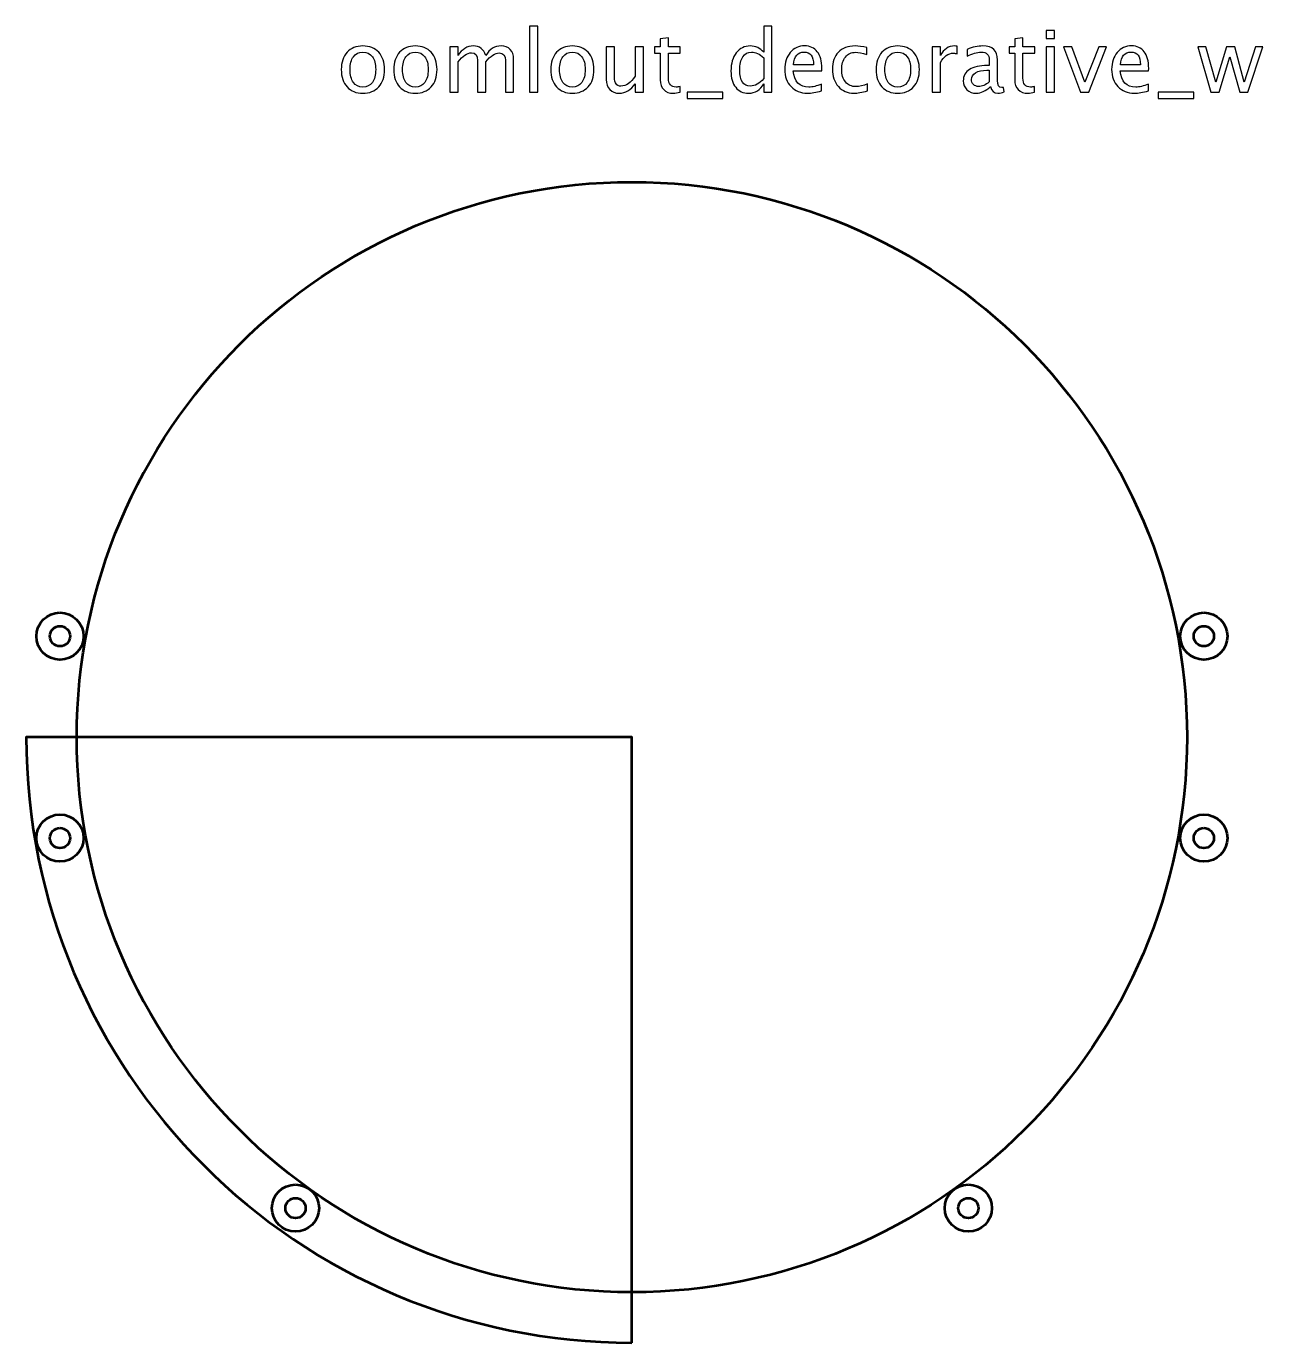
# Model space of a CAD drawing. Header units: centimetres. Extents: x -40.5 to 39, y -42 to 42.1.
# Drawn here: x -34.5 to 2.25, y 3 to 42.13 of the extents above; entities that cross this region are included whole.
import ezdxf

# ---------------------------------------------------------------- set-up
doc = ezdxf.new("R2010")
doc.units = ezdxf.units.CM
doc.header["$MEASUREMENT"] = 0
doc.layers.add('Layer 1', color=7, linetype='Continuous')

msp = doc.modelspace()

# ---------------------------------------------------------------- linework, layer by layer
at = {"layer": 'Layer 1', "color": 30, "lineweight": 53}
msp.add_ellipse((-16.5, 21), major_axis=(0, 16.5), ratio=1, dxfattribs=at)
at = {"layer": 'Layer 1', "lineweight": 53}
for centre, major_axis in [((-33.5, 24), (0, 0.7)), ((0.5, 24), (0, 0.7)), ((-33.5, 24), (0, 0.3)), ((0.5, 24), (0, 0.3)), ((-33.5, 18), (0, 0.7)), ((0.5, 18), (0, 0.7)), ((-33.5, 18), (0, 0.3)), ((0.5, 18), (0, 0.3)), ((-26.5, 7), (0, 0.7)), ((-6.5, 7), (0, 0.7)), ((-26.5, 7), (0, 0.3)), ((-6.5, 7), (0, 0.3))]:
    msp.add_ellipse(centre, major_axis=major_axis, ratio=1, dxfattribs=at)
at = {"layer": 'Layer 1'}
for points, knots in [([(-19.54, 40.17044), (-19.54, 40.17044), (-19.54, 42.12878), (-19.54, 42.12878), (-19.54, 42.12878), (-19.54, 42.12878), (-19.29616, 42.12878), (-19.29616, 42.12878), (-19.29616, 42.12878), (-19.29616, 42.12878), (-19.29616, 40.17044), (-19.29616, 40.17044), (-19.29616, 40.17044), (-19.29616, 40.17044), (-19.54, 40.17044), (-19.54, 40.17044)], [0, 0, 0, 0, 0.2, 0.2, 0.2, 0.2, 0.4, 0.4, 0.4, 0.4, 0.6, 0.6, 0.6, 0.6, 1, 1, 1, 1]), ([(-12.58294, 40.17044), (-12.58294, 40.17044), (-12.58294, 40.42317), (-12.58294, 40.42317), (-12.58294, 40.42317), (-12.68242, 40.23436), (-12.83228, 40.13996), (-13.03252, 40.13996), (-13.03252, 40.13996), (-13.19508, 40.13996), (-13.32293, 40.1988), (-13.41606, 40.31691), (-13.41606, 40.31691), (-13.50919, 40.43502), (-13.55576, 40.59631), (-13.55576, 40.80078), (-13.55576, 40.80078), (-13.55576, 41.0243), (-13.50284, 41.20422), (-13.39743, 41.34053), (-13.39743, 41.34053), (-13.2916, 41.47642), (-13.15275, 41.54458), (-12.98045, 41.54458), (-12.98045, 41.54458), (-12.82085, 41.54458), (-12.68793, 41.48362), (-12.58294, 41.36128), (-12.58294, 41.36128), (-12.58294, 41.36128), (-12.58294, 42.12878), (-12.58294, 42.12878), (-12.58294, 42.12878), (-12.58294, 42.12878), (-12.3391, 42.12878), (-12.3391, 42.12878), (-12.3391, 42.12878), (-12.3391, 42.12878), (-12.3391, 40.17044), (-12.3391, 40.17044), (-12.3391, 40.17044), (-12.3391, 40.17044), (-12.58294, 40.17044), (-12.58294, 40.17044)], [0, 0, 0, 0, 0.08333333, 0.08333333, 0.08333333, 0.08333333, 0.16666667, 0.16666667, 0.16666667, 0.16666667, 0.25, 0.25, 0.25, 0.25, 0.33333333, 0.33333333, 0.33333333, 0.33333333, 0.41666667, 0.41666667, 0.41666667, 0.41666667, 0.5, 0.5, 0.5, 0.5, 0.58333333, 0.58333333, 0.58333333, 0.58333333, 0.66666667, 0.66666667, 0.66666667, 0.66666667, 0.75, 0.75, 0.75, 0.75, 0.83333333, 0.83333333, 0.83333333, 0.83333333, 1, 1, 1, 1]), ([(-4.18232, 41.76302), (-4.18232, 41.76302), (-4.18232, 42.00686), (-4.18232, 42.00686), (-4.18232, 42.00686), (-4.18232, 42.00686), (-3.93848, 42.00686), (-3.93848, 42.00686), (-3.93848, 42.00686), (-3.93848, 42.00686), (-3.93848, 41.76302), (-3.93848, 41.76302), (-3.93848, 41.76302), (-3.93848, 41.76302), (-4.18232, 41.76302), (-4.18232, 41.76302)], [0, 0, 0, 0, 0.2, 0.2, 0.2, 0.2, 0.4, 0.4, 0.4, 0.4, 0.6, 0.6, 0.6, 0.6, 1, 1, 1, 1]), ([(-24.49639, 40.13996), (-24.69409, 40.13996), (-24.85072, 40.20304), (-24.96587, 40.32919), (-24.96587, 40.32919), (-25.08144, 40.45534), (-25.13901, 40.62679), (-25.13901, 40.84312), (-25.13901, 40.84312), (-25.13901, 41.05902), (-25.08144, 41.23004), (-24.96587, 41.35577), (-24.96587, 41.35577), (-24.85072, 41.4815), (-24.69409, 41.54458), (-24.49639, 41.54458), (-24.49639, 41.54458), (-24.29869, 41.54458), (-24.14206, 41.4815), (-24.02691, 41.35577), (-24.02691, 41.35577), (-23.91134, 41.23004), (-23.85377, 41.05902), (-23.85377, 40.84312), (-23.85377, 40.84312), (-23.85377, 40.62679), (-23.91134, 40.45534), (-24.02691, 40.32919), (-24.02691, 40.32919), (-24.14206, 40.20304), (-24.29869, 40.13996), (-24.49639, 40.13996)], [0, 0, 0, 0, 0.11111111, 0.11111111, 0.11111111, 0.11111111, 0.22222222, 0.22222222, 0.22222222, 0.22222222, 0.33333333, 0.33333333, 0.33333333, 0.33333333, 0.44444444, 0.44444444, 0.44444444, 0.44444444, 0.55555556, 0.55555556, 0.55555556, 0.55555556, 0.66666667, 0.66666667, 0.66666667, 0.66666667, 0.77777778, 0.77777778, 0.77777778, 0.77777778, 1, 1, 1, 1]), ([(-22.93598, 40.13996), (-23.13368, 40.13996), (-23.29031, 40.20304), (-23.40546, 40.32919), (-23.40546, 40.32919), (-23.52103, 40.45534), (-23.5786, 40.62679), (-23.5786, 40.84312), (-23.5786, 40.84312), (-23.5786, 41.05902), (-23.52103, 41.23004), (-23.40546, 41.35577), (-23.40546, 41.35577), (-23.29031, 41.4815), (-23.13368, 41.54458), (-22.93598, 41.54458), (-22.93598, 41.54458), (-22.73828, 41.54458), (-22.58165, 41.4815), (-22.4665, 41.35577), (-22.4665, 41.35577), (-22.35093, 41.23004), (-22.29336, 41.05902), (-22.29336, 40.84312), (-22.29336, 40.84312), (-22.29336, 40.62679), (-22.35093, 40.45534), (-22.4665, 40.32919), (-22.4665, 40.32919), (-22.58165, 40.20304), (-22.73828, 40.13996), (-22.93598, 40.13996)], [0, 0, 0, 0, 0.11111111, 0.11111111, 0.11111111, 0.11111111, 0.22222222, 0.22222222, 0.22222222, 0.22222222, 0.33333333, 0.33333333, 0.33333333, 0.33333333, 0.44444444, 0.44444444, 0.44444444, 0.44444444, 0.55555556, 0.55555556, 0.55555556, 0.55555556, 0.66666667, 0.66666667, 0.66666667, 0.66666667, 0.77777778, 0.77777778, 0.77777778, 0.77777778, 1, 1, 1, 1]), ([(-21.91151, 40.17044), (-21.91151, 40.17044), (-21.91151, 41.51664), (-21.91151, 41.51664), (-21.91151, 41.51664), (-21.91151, 41.51664), (-21.66767, 41.51664), (-21.66767, 41.51664), (-21.66767, 41.51664), (-21.66767, 41.51664), (-21.66767, 41.26222), (-21.66767, 41.26222), (-21.66767, 41.26222), (-21.54871, 41.4506), (-21.39631, 41.54458), (-21.20962, 41.54458), (-21.20962, 41.54458), (-21.02971, 41.54458), (-20.90736, 41.4506), (-20.84217, 41.26222), (-20.84217, 41.26222), (-20.7266, 41.45229), (-20.57589, 41.54712), (-20.3909, 41.54712), (-20.3909, 41.54712), (-20.27279, 41.54712), (-20.18092, 41.51241), (-20.11531, 41.44256), (-20.11531, 41.44256), (-20.04969, 41.37271), (-20.01667, 41.27492), (-20.01667, 41.14919), (-20.01667, 41.14919), (-20.01667, 41.14919), (-20.01667, 40.17044), (-20.01667, 40.17044), (-20.01667, 40.17044), (-20.01667, 40.17044), (-20.26051, 40.17044), (-20.26051, 40.17044), (-20.26051, 40.17044), (-20.26051, 40.17044), (-20.26051, 41.10897), (-20.26051, 41.10897), (-20.26051, 41.10897), (-20.26051, 41.26222), (-20.32147, 41.33884), (-20.44339, 41.33884), (-20.44339, 41.33884), (-20.56997, 41.33884), (-20.70289, 41.24952), (-20.84217, 41.07045), (-20.84217, 41.07045), (-20.84217, 41.07045), (-20.84217, 40.17044), (-20.84217, 40.17044), (-20.84217, 40.17044), (-20.84217, 40.17044), (-21.08601, 40.17044), (-21.08601, 40.17044), (-21.08601, 40.17044), (-21.08601, 40.17044), (-21.08601, 41.10982), (-21.08601, 41.10982), (-21.08601, 41.10982), (-21.08601, 41.26433), (-21.14782, 41.34138), (-21.27185, 41.34138), (-21.27185, 41.34138), (-21.39504, 41.34138), (-21.52712, 41.25163), (-21.66767, 41.07172), (-21.66767, 41.07172), (-21.66767, 41.07172), (-21.66767, 40.17044), (-21.66767, 40.17044), (-21.66767, 40.17044), (-21.66767, 40.17044), (-21.91151, 40.17044), (-21.91151, 40.17044)], [0, 0, 0, 0, 0.04761905, 0.04761905, 0.04761905, 0.04761905, 0.0952381, 0.0952381, 0.0952381, 0.0952381, 0.14285714, 0.14285714, 0.14285714, 0.14285714, 0.19047619, 0.19047619, 0.19047619, 0.19047619, 0.23809524, 0.23809524, 0.23809524, 0.23809524, 0.28571429, 0.28571429, 0.28571429, 0.28571429, 0.33333333, 0.33333333, 0.33333333, 0.33333333, 0.38095238, 0.38095238, 0.38095238, 0.38095238, 0.42857143, 0.42857143, 0.42857143, 0.42857143, 0.47619048, 0.47619048, 0.47619048, 0.47619048, 0.52380952, 0.52380952, 0.52380952, 0.52380952, 0.57142857, 0.57142857, 0.57142857, 0.57142857, 0.61904762, 0.61904762, 0.61904762, 0.61904762, 0.66666667, 0.66666667, 0.66666667, 0.66666667, 0.71428571, 0.71428571, 0.71428571, 0.71428571, 0.76190476, 0.76190476, 0.76190476, 0.76190476, 0.80952381, 0.80952381, 0.80952381, 0.80952381, 0.85714286, 0.85714286, 0.85714286, 0.85714286, 0.9047619, 0.9047619, 0.9047619, 0.9047619, 1, 1, 1, 1]), ([(-18.27, 40.13996), (-18.4677, 40.13996), (-18.62433, 40.20304), (-18.73948, 40.32919), (-18.73948, 40.32919), (-18.85505, 40.45534), (-18.91262, 40.62679), (-18.91262, 40.84312), (-18.91262, 40.84312), (-18.91262, 41.05902), (-18.85505, 41.23004), (-18.73948, 41.35577), (-18.73948, 41.35577), (-18.62433, 41.4815), (-18.4677, 41.54458), (-18.27, 41.54458), (-18.27, 41.54458), (-18.0723, 41.54458), (-17.91567, 41.4815), (-17.80052, 41.35577), (-17.80052, 41.35577), (-17.68495, 41.23004), (-17.62738, 41.05902), (-17.62738, 40.84312), (-17.62738, 40.84312), (-17.62738, 40.62679), (-17.68495, 40.45534), (-17.80052, 40.32919), (-17.80052, 40.32919), (-17.91567, 40.20304), (-18.0723, 40.13996), (-18.27, 40.13996)], [0, 0, 0, 0, 0.11111111, 0.11111111, 0.11111111, 0.11111111, 0.22222222, 0.22222222, 0.22222222, 0.22222222, 0.33333333, 0.33333333, 0.33333333, 0.33333333, 0.44444444, 0.44444444, 0.44444444, 0.44444444, 0.55555556, 0.55555556, 0.55555556, 0.55555556, 0.66666667, 0.66666667, 0.66666667, 0.66666667, 0.77777778, 0.77777778, 0.77777778, 0.77777778, 1, 1, 1, 1]), ([(-16.40225, 40.17044), (-16.40225, 40.17044), (-16.40225, 40.42359), (-16.40225, 40.42359), (-16.40225, 40.42359), (-16.53221, 40.23436), (-16.69012, 40.13996), (-16.87554, 40.13996), (-16.87554, 40.13996), (-16.99322, 40.13996), (-17.08678, 40.17679), (-17.15621, 40.25087), (-17.15621, 40.25087), (-17.22606, 40.32496), (-17.26077, 40.42444), (-17.26077, 40.55017), (-17.26077, 40.55017), (-17.26077, 40.55017), (-17.26077, 41.51664), (-17.26077, 41.51664), (-17.26077, 41.51664), (-17.26077, 41.51664), (-17.01693, 41.51664), (-17.01693, 41.51664), (-17.01693, 41.51664), (-17.01693, 41.51664), (-17.01693, 40.62976), (-17.01693, 40.62976), (-17.01693, 40.62976), (-17.01693, 40.52858), (-17.00211, 40.45704), (-16.9729, 40.4147), (-16.9729, 40.4147), (-16.94327, 40.37195), (-16.89416, 40.35078), (-16.82516, 40.35078), (-16.82516, 40.35078), (-16.67615, 40.35078), (-16.53475, 40.44857), (-16.40225, 40.64457), (-16.40225, 40.64457), (-16.40225, 40.64457), (-16.40225, 41.51664), (-16.40225, 41.51664), (-16.40225, 41.51664), (-16.40225, 41.51664), (-16.15841, 41.51664), (-16.15841, 41.51664), (-16.15841, 41.51664), (-16.15841, 41.51664), (-16.15841, 40.17044), (-16.15841, 40.17044), (-16.15841, 40.17044), (-16.15841, 40.17044), (-16.40225, 40.17044), (-16.40225, 40.17044)], [0, 0, 0, 0, 0.06666667, 0.06666667, 0.06666667, 0.06666667, 0.13333333, 0.13333333, 0.13333333, 0.13333333, 0.2, 0.2, 0.2, 0.2, 0.26666667, 0.26666667, 0.26666667, 0.26666667, 0.33333333, 0.33333333, 0.33333333, 0.33333333, 0.4, 0.4, 0.4, 0.4, 0.46666667, 0.46666667, 0.46666667, 0.46666667, 0.53333333, 0.53333333, 0.53333333, 0.53333333, 0.6, 0.6, 0.6, 0.6, 0.66666667, 0.66666667, 0.66666667, 0.66666667, 0.73333333, 0.73333333, 0.73333333, 0.73333333, 0.8, 0.8, 0.8, 0.8, 0.86666667, 0.86666667, 0.86666667, 0.86666667, 1, 1, 1, 1]), ([(-15.06706, 40.17086), (-15.14241, 40.15012), (-15.20803, 40.13996), (-15.26349, 40.13996), (-15.26349, 40.13996), (-15.38795, 40.13996), (-15.48489, 40.17552), (-15.55432, 40.24664), (-15.55432, 40.24664), (-15.62417, 40.31776), (-15.65888, 40.4164), (-15.65888, 40.54297), (-15.65888, 40.54297), (-15.65888, 40.54297), (-15.65888, 41.33376), (-15.65888, 41.33376), (-15.65888, 41.33376), (-15.65888, 41.33376), (-15.82737, 41.33376), (-15.82737, 41.33376), (-15.82737, 41.33376), (-15.82737, 41.33376), (-15.82737, 41.51664), (-15.82737, 41.51664), (-15.82737, 41.51664), (-15.82737, 41.51664), (-15.65888, 41.51664), (-15.65888, 41.51664), (-15.65888, 41.51664), (-15.65888, 41.51664), (-15.65888, 41.76006), (-15.65888, 41.76006), (-15.65888, 41.76006), (-15.65888, 41.76006), (-15.41504, 41.78334), (-15.41504, 41.78334), (-15.41504, 41.78334), (-15.41504, 41.78334), (-15.41504, 41.51664), (-15.41504, 41.51664), (-15.41504, 41.51664), (-15.41504, 41.51664), (-15.06198, 41.51664), (-15.06198, 41.51664), (-15.06198, 41.51664), (-15.06198, 41.51664), (-15.06198, 41.33376), (-15.06198, 41.33376), (-15.06198, 41.33376), (-15.06198, 41.33376), (-15.41504, 41.33376), (-15.41504, 41.33376), (-15.41504, 41.33376), (-15.41504, 41.33376), (-15.41504, 40.587), (-15.41504, 40.587), (-15.41504, 40.587), (-15.41504, 40.41089), (-15.33842, 40.32284), (-15.18559, 40.32284), (-15.18559, 40.32284), (-15.153, 40.32284), (-15.11363, 40.32834), (-15.06706, 40.33893), (-15.06706, 40.33893), (-15.06706, 40.33893), (-15.06706, 40.17086), (-15.06706, 40.17086)], [0, 0, 0, 0, 0.05555556, 0.05555556, 0.05555556, 0.05555556, 0.11111111, 0.11111111, 0.11111111, 0.11111111, 0.16666667, 0.16666667, 0.16666667, 0.16666667, 0.22222222, 0.22222222, 0.22222222, 0.22222222, 0.27777778, 0.27777778, 0.27777778, 0.27777778, 0.33333333, 0.33333333, 0.33333333, 0.33333333, 0.38888889, 0.38888889, 0.38888889, 0.38888889, 0.44444444, 0.44444444, 0.44444444, 0.44444444, 0.5, 0.5, 0.5, 0.5, 0.55555556, 0.55555556, 0.55555556, 0.55555556, 0.61111111, 0.61111111, 0.61111111, 0.61111111, 0.66666667, 0.66666667, 0.66666667, 0.66666667, 0.72222222, 0.72222222, 0.72222222, 0.72222222, 0.77777778, 0.77777778, 0.77777778, 0.77777778, 0.83333333, 0.83333333, 0.83333333, 0.83333333, 0.88888889, 0.88888889, 0.88888889, 0.88888889, 1, 1, 1, 1]), ([(-10.86251, 40.21362), (-11.02634, 40.16451), (-11.16646, 40.13996), (-11.2833, 40.13996), (-11.2833, 40.13996), (-11.48269, 40.13996), (-11.64483, 40.206), (-11.76971, 40.33766), (-11.76971, 40.33766), (-11.8946, 40.46931), (-11.95725, 40.63992), (-11.95725, 40.84989), (-11.95725, 40.84989), (-11.95725, 41.05351), (-11.90222, 41.22073), (-11.79173, 41.35154), (-11.79173, 41.35154), (-11.68124, 41.48193), (-11.53984, 41.54712), (-11.36755, 41.54712), (-11.36755, 41.54712), (-11.20456, 41.54712), (-11.07841, 41.48912), (-10.98951, 41.37313), (-10.98951, 41.37313), (-10.90061, 41.25714), (-10.85616, 41.09288), (-10.85616, 40.87995), (-10.85616, 40.87995), (-10.85616, 40.87995), (-10.85743, 40.80544), (-10.85743, 40.80544), (-10.85743, 40.80544), (-10.85743, 40.80544), (-11.70833, 40.80544), (-11.70833, 40.80544), (-11.70833, 40.80544), (-11.67277, 40.48371), (-11.51571, 40.32284), (-11.23758, 40.32284), (-11.23758, 40.32284), (-11.13556, 40.32284), (-11.01068, 40.35163), (-10.86251, 40.4092), (-10.86251, 40.4092), (-10.86251, 40.4092), (-10.86251, 40.21362), (-10.86251, 40.21362)], [0, 0, 0, 0, 0.07692308, 0.07692308, 0.07692308, 0.07692308, 0.15384615, 0.15384615, 0.15384615, 0.15384615, 0.23076923, 0.23076923, 0.23076923, 0.23076923, 0.30769231, 0.30769231, 0.30769231, 0.30769231, 0.38461538, 0.38461538, 0.38461538, 0.38461538, 0.46153846, 0.46153846, 0.46153846, 0.46153846, 0.53846154, 0.53846154, 0.53846154, 0.53846154, 0.61538462, 0.61538462, 0.61538462, 0.61538462, 0.69230769, 0.69230769, 0.69230769, 0.69230769, 0.76923077, 0.76923077, 0.76923077, 0.76923077, 0.84615385, 0.84615385, 0.84615385, 0.84615385, 1, 1, 1, 1]), ([(-9.50065, 40.21108), (-9.65855, 40.16367), (-9.79487, 40.13996), (-9.90959, 40.13996), (-9.90959, 40.13996), (-10.09162, 40.13996), (-10.24233, 40.20727), (-10.36213, 40.34147), (-10.36213, 40.34147), (-10.48194, 40.47609), (-10.54205, 40.64584), (-10.54205, 40.85031), (-10.54205, 40.85031), (-10.54205, 41.06875), (-10.48278, 41.23936), (-10.36425, 41.36128), (-10.36425, 41.36128), (-10.24572, 41.48362), (-10.08019, 41.54458), (-9.86768, 41.54458), (-9.86768, 41.54458), (-9.76312, 41.54458), (-9.64543, 41.53019), (-9.51589, 41.5014), (-9.51589, 41.5014), (-9.51589, 41.5014), (-9.51589, 41.29566), (-9.51589, 41.29566), (-9.51589, 41.29566), (-9.65347, 41.3363), (-9.76566, 41.35662), (-9.85202, 41.35662), (-9.85202, 41.35662), (-9.97732, 41.35662), (-10.07765, 41.30963), (-10.15258, 41.21607), (-10.15258, 41.21607), (-10.22751, 41.12252), (-10.26519, 40.99763), (-10.26519, 40.84185), (-10.26519, 40.84185), (-10.26519, 40.69072), (-10.22624, 40.5688), (-10.14877, 40.47524), (-10.14877, 40.47524), (-10.0713, 40.38211), (-9.97013, 40.33554), (-9.8444, 40.33554), (-9.8444, 40.33554), (-9.73306, 40.33554), (-9.61876, 40.36433), (-9.50065, 40.4219), (-9.50065, 40.4219), (-9.50065, 40.4219), (-9.50065, 40.21108), (-9.50065, 40.21108)], [0, 0, 0, 0, 0.06666667, 0.06666667, 0.06666667, 0.06666667, 0.13333333, 0.13333333, 0.13333333, 0.13333333, 0.2, 0.2, 0.2, 0.2, 0.26666667, 0.26666667, 0.26666667, 0.26666667, 0.33333333, 0.33333333, 0.33333333, 0.33333333, 0.4, 0.4, 0.4, 0.4, 0.46666667, 0.46666667, 0.46666667, 0.46666667, 0.53333333, 0.53333333, 0.53333333, 0.53333333, 0.6, 0.6, 0.6, 0.6, 0.66666667, 0.66666667, 0.66666667, 0.66666667, 0.73333333, 0.73333333, 0.73333333, 0.73333333, 0.8, 0.8, 0.8, 0.8, 0.86666667, 0.86666667, 0.86666667, 0.86666667, 1, 1, 1, 1]), ([(-8.59853, 40.13996), (-8.79623, 40.13996), (-8.95286, 40.20304), (-9.06801, 40.32919), (-9.06801, 40.32919), (-9.18358, 40.45534), (-9.24115, 40.62679), (-9.24115, 40.84312), (-9.24115, 40.84312), (-9.24115, 41.05902), (-9.18358, 41.23004), (-9.06801, 41.35577), (-9.06801, 41.35577), (-8.95286, 41.4815), (-8.79623, 41.54458), (-8.59853, 41.54458), (-8.59853, 41.54458), (-8.40083, 41.54458), (-8.2442, 41.4815), (-8.12905, 41.35577), (-8.12905, 41.35577), (-8.01348, 41.23004), (-7.95591, 41.05902), (-7.95591, 40.84312), (-7.95591, 40.84312), (-7.95591, 40.62679), (-8.01348, 40.45534), (-8.12905, 40.32919), (-8.12905, 40.32919), (-8.2442, 40.20304), (-8.40083, 40.13996), (-8.59853, 40.13996)], [0, 0, 0, 0, 0.11111111, 0.11111111, 0.11111111, 0.11111111, 0.22222222, 0.22222222, 0.22222222, 0.22222222, 0.33333333, 0.33333333, 0.33333333, 0.33333333, 0.44444444, 0.44444444, 0.44444444, 0.44444444, 0.55555556, 0.55555556, 0.55555556, 0.55555556, 0.66666667, 0.66666667, 0.66666667, 0.66666667, 0.77777778, 0.77777778, 0.77777778, 0.77777778, 1, 1, 1, 1]), ([(-7.57406, 40.17044), (-7.57406, 40.17044), (-7.57406, 41.51664), (-7.57406, 41.51664), (-7.57406, 41.51664), (-7.57406, 41.51664), (-7.33022, 41.51664), (-7.33022, 41.51664), (-7.33022, 41.51664), (-7.33022, 41.51664), (-7.33022, 41.26222), (-7.33022, 41.26222), (-7.33022, 41.26222), (-7.23328, 41.4506), (-7.09273, 41.54458), (-6.90816, 41.54458), (-6.90816, 41.54458), (-6.88318, 41.54458), (-6.85693, 41.54246), (-6.82984, 41.53823), (-6.82984, 41.53823), (-6.82984, 41.53823), (-6.82984, 41.31005), (-6.82984, 41.31005), (-6.82984, 41.31005), (-6.87217, 41.32402), (-6.90943, 41.33122), (-6.9416, 41.33122), (-6.9416, 41.33122), (-7.09654, 41.33122), (-7.22608, 41.23978), (-7.33022, 41.05648), (-7.33022, 41.05648), (-7.33022, 41.05648), (-7.33022, 40.17044), (-7.33022, 40.17044), (-7.33022, 40.17044), (-7.33022, 40.17044), (-7.57406, 40.17044), (-7.57406, 40.17044)], [0, 0, 0, 0, 0.09090909, 0.09090909, 0.09090909, 0.09090909, 0.18181818, 0.18181818, 0.18181818, 0.18181818, 0.27272727, 0.27272727, 0.27272727, 0.27272727, 0.36363636, 0.36363636, 0.36363636, 0.36363636, 0.45454545, 0.45454545, 0.45454545, 0.45454545, 0.54545455, 0.54545455, 0.54545455, 0.54545455, 0.63636364, 0.63636364, 0.63636364, 0.63636364, 0.72727273, 0.72727273, 0.72727273, 0.72727273, 0.81818182, 0.81818182, 0.81818182, 0.81818182, 1, 1, 1, 1]), ([(-5.84094, 40.34189), (-5.98741, 40.20727), (-6.12838, 40.13996), (-6.26385, 40.13996), (-6.26385, 40.13996), (-6.37518, 40.13996), (-6.46789, 40.17467), (-6.54113, 40.24452), (-6.54113, 40.24452), (-6.61479, 40.31437), (-6.65162, 40.40243), (-6.65162, 40.50868), (-6.65162, 40.50868), (-6.65162, 40.65558), (-6.58981, 40.76861), (-6.4662, 40.84735), (-6.4662, 40.84735), (-6.34259, 40.92609), (-6.16521, 40.96546), (-5.93407, 40.96546), (-5.93407, 40.96546), (-5.93407, 40.96546), (-5.87692, 40.96546), (-5.87692, 40.96546), (-5.87692, 40.96546), (-5.87692, 40.96546), (-5.87692, 41.1276), (-5.87692, 41.1276), (-5.87692, 41.1276), (-5.87692, 41.28381), (-5.9582, 41.3617), (-6.12118, 41.3617), (-6.12118, 41.3617), (-6.24734, 41.3617), (-6.38534, 41.32191), (-6.53478, 41.24232), (-6.53478, 41.24232), (-6.53478, 41.24232), (-6.53478, 41.44298), (-6.53478, 41.44298), (-6.53478, 41.44298), (-6.37053, 41.51071), (-6.21559, 41.54458), (-6.07038, 41.54458), (-6.07038, 41.54458), (-5.92095, 41.54458), (-5.81046, 41.51071), (-5.73976, 41.44256), (-5.73976, 41.44256), (-5.66864, 41.3744), (-5.63308, 41.26941), (-5.63308, 41.1276), (-5.63308, 41.1276), (-5.63308, 41.1276), (-5.63308, 40.51927), (-5.63308, 40.51927), (-5.63308, 40.51927), (-5.63308, 40.37999), (-5.59032, 40.31014), (-5.50439, 40.31014), (-5.50439, 40.31014), (-5.4938, 40.31014), (-5.47814, 40.31183), (-5.4574, 40.31522), (-5.4574, 40.31522), (-5.4574, 40.31522), (-5.44004, 40.17975), (-5.44004, 40.17975), (-5.44004, 40.17975), (-5.4955, 40.15308), (-5.55646, 40.13996), (-5.62334, 40.13996), (-5.62334, 40.13996), (-5.73722, 40.13996), (-5.80961, 40.20727), (-5.84094, 40.34189)], [0, 0, 0, 0, 0.05, 0.05, 0.05, 0.05, 0.1, 0.1, 0.1, 0.1, 0.15, 0.15, 0.15, 0.15, 0.2, 0.2, 0.2, 0.2, 0.25, 0.25, 0.25, 0.25, 0.3, 0.3, 0.3, 0.3, 0.35, 0.35, 0.35, 0.35, 0.4, 0.4, 0.4, 0.4, 0.45, 0.45, 0.45, 0.45, 0.5, 0.5, 0.5, 0.5, 0.55, 0.55, 0.55, 0.55, 0.6, 0.6, 0.6, 0.6, 0.65, 0.65, 0.65, 0.65, 0.7, 0.7, 0.7, 0.7, 0.75, 0.75, 0.75, 0.75, 0.8, 0.8, 0.8, 0.8, 0.85, 0.85, 0.85, 0.85, 0.9, 0.9, 0.9, 0.9, 1, 1, 1, 1]), ([(-4.5303, 40.17086), (-4.60565, 40.15012), (-4.67127, 40.13996), (-4.72673, 40.13996), (-4.72673, 40.13996), (-4.85119, 40.13996), (-4.94813, 40.17552), (-5.01756, 40.24664), (-5.01756, 40.24664), (-5.08741, 40.31776), (-5.12212, 40.4164), (-5.12212, 40.54297), (-5.12212, 40.54297), (-5.12212, 40.54297), (-5.12212, 41.33376), (-5.12212, 41.33376), (-5.12212, 41.33376), (-5.12212, 41.33376), (-5.29061, 41.33376), (-5.29061, 41.33376), (-5.29061, 41.33376), (-5.29061, 41.33376), (-5.29061, 41.51664), (-5.29061, 41.51664), (-5.29061, 41.51664), (-5.29061, 41.51664), (-5.12212, 41.51664), (-5.12212, 41.51664), (-5.12212, 41.51664), (-5.12212, 41.51664), (-5.12212, 41.76006), (-5.12212, 41.76006), (-5.12212, 41.76006), (-5.12212, 41.76006), (-4.87828, 41.78334), (-4.87828, 41.78334), (-4.87828, 41.78334), (-4.87828, 41.78334), (-4.87828, 41.51664), (-4.87828, 41.51664), (-4.87828, 41.51664), (-4.87828, 41.51664), (-4.52522, 41.51664), (-4.52522, 41.51664), (-4.52522, 41.51664), (-4.52522, 41.51664), (-4.52522, 41.33376), (-4.52522, 41.33376), (-4.52522, 41.33376), (-4.52522, 41.33376), (-4.87828, 41.33376), (-4.87828, 41.33376), (-4.87828, 41.33376), (-4.87828, 41.33376), (-4.87828, 40.587), (-4.87828, 40.587), (-4.87828, 40.587), (-4.87828, 40.41089), (-4.80166, 40.32284), (-4.64883, 40.32284), (-4.64883, 40.32284), (-4.61624, 40.32284), (-4.57687, 40.32834), (-4.5303, 40.33893), (-4.5303, 40.33893), (-4.5303, 40.33893), (-4.5303, 40.17086), (-4.5303, 40.17086)], [0, 0, 0, 0, 0.05555556, 0.05555556, 0.05555556, 0.05555556, 0.11111111, 0.11111111, 0.11111111, 0.11111111, 0.16666667, 0.16666667, 0.16666667, 0.16666667, 0.22222222, 0.22222222, 0.22222222, 0.22222222, 0.27777778, 0.27777778, 0.27777778, 0.27777778, 0.33333333, 0.33333333, 0.33333333, 0.33333333, 0.38888889, 0.38888889, 0.38888889, 0.38888889, 0.44444444, 0.44444444, 0.44444444, 0.44444444, 0.5, 0.5, 0.5, 0.5, 0.55555556, 0.55555556, 0.55555556, 0.55555556, 0.61111111, 0.61111111, 0.61111111, 0.61111111, 0.66666667, 0.66666667, 0.66666667, 0.66666667, 0.72222222, 0.72222222, 0.72222222, 0.72222222, 0.77777778, 0.77777778, 0.77777778, 0.77777778, 0.83333333, 0.83333333, 0.83333333, 0.83333333, 0.88888889, 0.88888889, 0.88888889, 0.88888889, 1, 1, 1, 1]), ([(-4.18232, 40.17044), (-4.18232, 40.17044), (-4.18232, 41.51664), (-4.18232, 41.51664), (-4.18232, 41.51664), (-4.18232, 41.51664), (-3.93848, 41.51664), (-3.93848, 41.51664), (-3.93848, 41.51664), (-3.93848, 41.51664), (-3.93848, 40.17044), (-3.93848, 40.17044), (-3.93848, 40.17044), (-3.93848, 40.17044), (-4.18232, 40.17044), (-4.18232, 40.17044)], [0, 0, 0, 0, 0.2, 0.2, 0.2, 0.2, 0.4, 0.4, 0.4, 0.4, 0.6, 0.6, 0.6, 0.6, 1, 1, 1, 1]), ([(-3.16801, 40.17044), (-3.16801, 40.17044), (-3.66924, 41.51664), (-3.66924, 41.51664), (-3.66924, 41.51664), (-3.66924, 41.51664), (-3.4254, 41.51664), (-3.4254, 41.51664), (-3.4254, 41.51664), (-3.4254, 41.51664), (-3.03466, 40.47058), (-3.03466, 40.47058), (-3.03466, 40.47058), (-3.03466, 40.47058), (-2.62107, 41.51664), (-2.62107, 41.51664), (-2.62107, 41.51664), (-2.62107, 41.51664), (-2.39162, 41.51664), (-2.39162, 41.51664), (-2.39162, 41.51664), (-2.39162, 41.51664), (-2.92375, 40.17044), (-2.92375, 40.17044), (-2.92375, 40.17044), (-2.92375, 40.17044), (-3.16801, 40.17044), (-3.16801, 40.17044)], [0, 0, 0, 0, 0.125, 0.125, 0.125, 0.125, 0.25, 0.25, 0.25, 0.25, 0.375, 0.375, 0.375, 0.375, 0.5, 0.5, 0.5, 0.5, 0.625, 0.625, 0.625, 0.625, 0.75, 0.75, 0.75, 0.75, 1, 1, 1, 1]), ([(-1.14575, 40.21362), (-1.30958, 40.16451), (-1.4497, 40.13996), (-1.56654, 40.13996), (-1.56654, 40.13996), (-1.76593, 40.13996), (-1.92807, 40.206), (-2.05295, 40.33766), (-2.05295, 40.33766), (-2.17784, 40.46931), (-2.24049, 40.63992), (-2.24049, 40.84989), (-2.24049, 40.84989), (-2.24049, 41.05351), (-2.18546, 41.22073), (-2.07497, 41.35154), (-2.07497, 41.35154), (-1.96448, 41.48193), (-1.82308, 41.54712), (-1.65079, 41.54712), (-1.65079, 41.54712), (-1.4878, 41.54712), (-1.36165, 41.48912), (-1.27275, 41.37313), (-1.27275, 41.37313), (-1.18385, 41.25714), (-1.1394, 41.09288), (-1.1394, 40.87995), (-1.1394, 40.87995), (-1.1394, 40.87995), (-1.14067, 40.80544), (-1.14067, 40.80544), (-1.14067, 40.80544), (-1.14067, 40.80544), (-1.99157, 40.80544), (-1.99157, 40.80544), (-1.99157, 40.80544), (-1.95601, 40.48371), (-1.79895, 40.32284), (-1.52082, 40.32284), (-1.52082, 40.32284), (-1.4188, 40.32284), (-1.29392, 40.35163), (-1.14575, 40.4092), (-1.14575, 40.4092), (-1.14575, 40.4092), (-1.14575, 40.21362), (-1.14575, 40.21362)], [0, 0, 0, 0, 0.07692308, 0.07692308, 0.07692308, 0.07692308, 0.15384615, 0.15384615, 0.15384615, 0.15384615, 0.23076923, 0.23076923, 0.23076923, 0.23076923, 0.30769231, 0.30769231, 0.30769231, 0.30769231, 0.38461538, 0.38461538, 0.38461538, 0.38461538, 0.46153846, 0.46153846, 0.46153846, 0.46153846, 0.53846154, 0.53846154, 0.53846154, 0.53846154, 0.61538462, 0.61538462, 0.61538462, 0.61538462, 0.69230769, 0.69230769, 0.69230769, 0.69230769, 0.76923077, 0.76923077, 0.76923077, 0.76923077, 0.84615385, 0.84615385, 0.84615385, 0.84615385, 1, 1, 1, 1]), ([(0.70887, 40.17044), (0.70887, 40.17044), (0.32279, 41.51664), (0.32279, 41.51664), (0.32279, 41.51664), (0.32279, 41.51664), (0.5607, 41.51664), (0.5607, 41.51664), (0.5607, 41.51664), (0.5607, 41.51664), (0.85661, 40.47143), (0.85661, 40.47143), (0.85661, 40.47143), (0.85661, 40.47143), (1.17581, 41.51664), (1.17581, 41.51664), (1.17581, 41.51664), (1.17581, 41.51664), (1.41965, 41.51664), (1.41965, 41.51664), (1.41965, 41.51664), (1.41965, 41.51664), (1.70032, 40.47312), (1.70032, 40.47312), (1.70032, 40.47312), (1.70032, 40.47312), (2.03983, 41.51664), (2.03983, 41.51664), (2.03983, 41.51664), (2.03983, 41.51664), (2.24811, 41.51664), (2.24811, 41.51664), (2.24811, 41.51664), (2.24811, 41.51664), (1.80869, 40.17044), (1.80869, 40.17044), (1.80869, 40.17044), (1.80869, 40.17044), (1.56485, 40.17044), (1.56485, 40.17044), (1.56485, 40.17044), (1.56485, 40.17044), (1.27614, 41.22031), (1.27614, 41.22031), (1.27614, 41.22031), (1.27614, 41.22031), (0.95271, 40.17044), (0.95271, 40.17044), (0.95271, 40.17044), (0.95271, 40.17044), (0.70887, 40.17044), (0.70887, 40.17044)], [0, 0, 0, 0, 0.07142857, 0.07142857, 0.07142857, 0.07142857, 0.14285714, 0.14285714, 0.14285714, 0.14285714, 0.21428571, 0.21428571, 0.21428571, 0.21428571, 0.28571429, 0.28571429, 0.28571429, 0.28571429, 0.35714286, 0.35714286, 0.35714286, 0.35714286, 0.42857143, 0.42857143, 0.42857143, 0.42857143, 0.5, 0.5, 0.5, 0.5, 0.57142857, 0.57142857, 0.57142857, 0.57142857, 0.64285714, 0.64285714, 0.64285714, 0.64285714, 0.71428571, 0.71428571, 0.71428571, 0.71428571, 0.78571429, 0.78571429, 0.78571429, 0.78571429, 0.85714286, 0.85714286, 0.85714286, 0.85714286, 1, 1, 1, 1]), ([(-24.49681, 40.32284), (-24.37616, 40.32284), (-24.28218, 40.36814), (-24.2153, 40.45915), (-24.2153, 40.45915), (-24.14883, 40.54975), (-24.11539, 40.67802), (-24.11539, 40.84312), (-24.11539, 40.84312), (-24.11539, 41.00779), (-24.14883, 41.13564), (-24.2153, 41.22623), (-24.2153, 41.22623), (-24.28218, 41.3164), (-24.37616, 41.3617), (-24.49681, 41.3617), (-24.49681, 41.3617), (-24.61789, 41.3617), (-24.71187, 41.3164), (-24.77791, 41.22623), (-24.77791, 41.22623), (-24.84437, 41.13564), (-24.87739, 41.00779), (-24.87739, 40.84312), (-24.87739, 40.84312), (-24.87739, 40.67802), (-24.84437, 40.54975), (-24.77791, 40.45915), (-24.77791, 40.45915), (-24.71187, 40.36814), (-24.61789, 40.32284), (-24.49681, 40.32284)], [0, 0, 0, 0, 0.11111111, 0.11111111, 0.11111111, 0.11111111, 0.22222222, 0.22222222, 0.22222222, 0.22222222, 0.33333333, 0.33333333, 0.33333333, 0.33333333, 0.44444444, 0.44444444, 0.44444444, 0.44444444, 0.55555556, 0.55555556, 0.55555556, 0.55555556, 0.66666667, 0.66666667, 0.66666667, 0.66666667, 0.77777778, 0.77777778, 0.77777778, 0.77777778, 1, 1, 1, 1]), ([(-22.9364, 40.32284), (-22.81575, 40.32284), (-22.72177, 40.36814), (-22.65489, 40.45915), (-22.65489, 40.45915), (-22.58842, 40.54975), (-22.55498, 40.67802), (-22.55498, 40.84312), (-22.55498, 40.84312), (-22.55498, 41.00779), (-22.58842, 41.13564), (-22.65489, 41.22623), (-22.65489, 41.22623), (-22.72177, 41.3164), (-22.81575, 41.3617), (-22.9364, 41.3617), (-22.9364, 41.3617), (-23.05748, 41.3617), (-23.15146, 41.3164), (-23.2175, 41.22623), (-23.2175, 41.22623), (-23.28396, 41.13564), (-23.31698, 41.00779), (-23.31698, 40.84312), (-23.31698, 40.84312), (-23.31698, 40.67802), (-23.28396, 40.54975), (-23.2175, 40.45915), (-23.2175, 40.45915), (-23.15146, 40.36814), (-23.05748, 40.32284), (-22.9364, 40.32284)], [0, 0, 0, 0, 0.11111111, 0.11111111, 0.11111111, 0.11111111, 0.22222222, 0.22222222, 0.22222222, 0.22222222, 0.33333333, 0.33333333, 0.33333333, 0.33333333, 0.44444444, 0.44444444, 0.44444444, 0.44444444, 0.55555556, 0.55555556, 0.55555556, 0.55555556, 0.66666667, 0.66666667, 0.66666667, 0.66666667, 0.77777778, 0.77777778, 0.77777778, 0.77777778, 1, 1, 1, 1]), ([(-18.27042, 40.32284), (-18.14977, 40.32284), (-18.05579, 40.36814), (-17.98891, 40.45915), (-17.98891, 40.45915), (-17.92244, 40.54975), (-17.889, 40.67802), (-17.889, 40.84312), (-17.889, 40.84312), (-17.889, 41.00779), (-17.92244, 41.13564), (-17.98891, 41.22623), (-17.98891, 41.22623), (-18.05579, 41.3164), (-18.14977, 41.3617), (-18.27042, 41.3617), (-18.27042, 41.3617), (-18.3915, 41.3617), (-18.48548, 41.3164), (-18.55152, 41.22623), (-18.55152, 41.22623), (-18.61798, 41.13564), (-18.651, 41.00779), (-18.651, 40.84312), (-18.651, 40.84312), (-18.651, 40.67802), (-18.61798, 40.54975), (-18.55152, 40.45915), (-18.55152, 40.45915), (-18.48548, 40.36814), (-18.3915, 40.32284), (-18.27042, 40.32284)], [0, 0, 0, 0, 0.11111111, 0.11111111, 0.11111111, 0.11111111, 0.22222222, 0.22222222, 0.22222222, 0.22222222, 0.33333333, 0.33333333, 0.33333333, 0.33333333, 0.44444444, 0.44444444, 0.44444444, 0.44444444, 0.55555556, 0.55555556, 0.55555556, 0.55555556, 0.66666667, 0.66666667, 0.66666667, 0.66666667, 0.77777778, 0.77777778, 0.77777778, 0.77777778, 1, 1, 1, 1]), ([(-12.58294, 41.19448), (-12.70952, 41.30582), (-12.82932, 41.3617), (-12.94277, 41.3617), (-12.94277, 41.3617), (-13.05453, 41.3617), (-13.14089, 41.31513), (-13.20228, 41.22158), (-13.20228, 41.22158), (-13.26366, 41.12844), (-13.29414, 40.99636), (-13.29414, 40.82534), (-13.29414, 40.82534), (-13.29414, 40.5108), (-13.19, 40.35332), (-12.9813, 40.35332), (-12.9813, 40.35332), (-12.84583, 40.35332), (-12.7129, 40.4274), (-12.58294, 40.57515), (-12.58294, 40.57515), (-12.58294, 40.57515), (-12.58294, 41.19448), (-12.58294, 41.19448)], [0, 0, 0, 0, 0.14285714, 0.14285714, 0.14285714, 0.14285714, 0.28571429, 0.28571429, 0.28571429, 0.28571429, 0.42857143, 0.42857143, 0.42857143, 0.42857143, 0.57142857, 0.57142857, 0.57142857, 0.57142857, 0.71428571, 0.71428571, 0.71428571, 0.71428571, 1, 1, 1, 1]), ([(-11.69563, 40.98832), (-11.69563, 40.98832), (-11.10127, 40.98832), (-11.10127, 40.98832), (-11.10127, 40.98832), (-11.10127, 41.23893), (-11.19483, 41.36424), (-11.38152, 41.36424), (-11.38152, 41.36424), (-11.56948, 41.36424), (-11.67404, 41.23893), (-11.69563, 40.98832)], [0, 0, 0, 0, 0.25, 0.25, 0.25, 0.25, 0.5, 0.5, 0.5, 0.5, 1, 1, 1, 1]), ([(-8.59895, 40.32284), (-8.4783, 40.32284), (-8.38432, 40.36814), (-8.31744, 40.45915), (-8.31744, 40.45915), (-8.25097, 40.54975), (-8.21753, 40.67802), (-8.21753, 40.84312), (-8.21753, 40.84312), (-8.21753, 41.00779), (-8.25097, 41.13564), (-8.31744, 41.22623), (-8.31744, 41.22623), (-8.38432, 41.3164), (-8.4783, 41.3617), (-8.59895, 41.3617), (-8.59895, 41.3617), (-8.72003, 41.3617), (-8.81401, 41.3164), (-8.88005, 41.22623), (-8.88005, 41.22623), (-8.94651, 41.13564), (-8.97953, 41.00779), (-8.97953, 40.84312), (-8.97953, 40.84312), (-8.97953, 40.67802), (-8.94651, 40.54975), (-8.88005, 40.45915), (-8.88005, 40.45915), (-8.81401, 40.36814), (-8.72003, 40.32284), (-8.59895, 40.32284)], [0, 0, 0, 0, 0.11111111, 0.11111111, 0.11111111, 0.11111111, 0.22222222, 0.22222222, 0.22222222, 0.22222222, 0.33333333, 0.33333333, 0.33333333, 0.33333333, 0.44444444, 0.44444444, 0.44444444, 0.44444444, 0.55555556, 0.55555556, 0.55555556, 0.55555556, 0.66666667, 0.66666667, 0.66666667, 0.66666667, 0.77777778, 0.77777778, 0.77777778, 0.77777778, 1, 1, 1, 1]), ([(-1.97887, 40.98832), (-1.97887, 40.98832), (-1.38451, 40.98832), (-1.38451, 40.98832), (-1.38451, 40.98832), (-1.38451, 41.23893), (-1.47807, 41.36424), (-1.66476, 41.36424), (-1.66476, 41.36424), (-1.85272, 41.36424), (-1.95728, 41.23893), (-1.97887, 40.98832)], [0, 0, 0, 0, 0.25, 0.25, 0.25, 0.25, 0.5, 0.5, 0.5, 0.5, 1, 1, 1, 1]), ([(-5.87692, 40.47482), (-5.87692, 40.47482), (-5.87692, 40.82068), (-5.87692, 40.82068), (-5.87692, 40.82068), (-5.87692, 40.82068), (-5.95524, 40.82322), (-5.95524, 40.82322), (-5.95524, 40.82322), (-6.0907, 40.82322), (-6.19992, 40.79824), (-6.28332, 40.74829), (-6.28332, 40.74829), (-6.36629, 40.69791), (-6.40778, 40.63145), (-6.40778, 40.54848), (-6.40778, 40.54848), (-6.40778, 40.49048), (-6.38704, 40.44137), (-6.34597, 40.40116), (-6.34597, 40.40116), (-6.30449, 40.36094), (-6.25411, 40.34062), (-6.19442, 40.34062), (-6.19442, 40.34062), (-6.09282, 40.34062), (-5.98699, 40.38549), (-5.87692, 40.47482)], [0, 0, 0, 0, 0.125, 0.125, 0.125, 0.125, 0.25, 0.25, 0.25, 0.25, 0.375, 0.375, 0.375, 0.375, 0.5, 0.5, 0.5, 0.5, 0.625, 0.625, 0.625, 0.625, 0.75, 0.75, 0.75, 0.75, 1, 1, 1, 1]), ([(-14.85624, 39.98756), (-14.85624, 39.98756), (-14.85624, 40.17044), (-14.85624, 40.17044), (-14.85624, 40.17044), (-14.85624, 40.17044), (-13.7996, 40.17044), (-13.7996, 40.17044), (-13.7996, 40.17044), (-13.7996, 40.17044), (-13.7996, 39.98756), (-13.7996, 39.98756), (-13.7996, 39.98756), (-13.7996, 39.98756), (-14.85624, 39.98756), (-14.85624, 39.98756)], [0, 0, 0, 0, 0.2, 0.2, 0.2, 0.2, 0.4, 0.4, 0.4, 0.4, 0.6, 0.6, 0.6, 0.6, 1, 1, 1, 1]), ([(-0.85577, 39.98756), (-0.85577, 39.98756), (-0.85577, 40.17044), (-0.85577, 40.17044), (-0.85577, 40.17044), (-0.85577, 40.17044), (0.20087, 40.17044), (0.20087, 40.17044), (0.20087, 40.17044), (0.20087, 40.17044), (0.20087, 39.98756), (0.20087, 39.98756), (0.20087, 39.98756), (0.20087, 39.98756), (-0.85577, 39.98756), (-0.85577, 39.98756)], [0, 0, 0, 0, 0.2, 0.2, 0.2, 0.2, 0.4, 0.4, 0.4, 0.4, 0.6, 0.6, 0.6, 0.6, 1, 1, 1, 1])]:
    msp.add_open_spline(points, degree=3, knots=knots, dxfattribs=at)
at = {"layer": 'Layer 1', "color": 30, "lineweight": 53}
msp.add_open_spline([(-16.5, 3), (-26.44111, 3), (-34.5, 11.05889), (-34.5, 21), (-34.5, 21), (-34.5, 21), (-16.5, 21), (-16.5, 21), (-16.5, 21), (-16.5, 21), (-16.5, 3), (-16.5, 3)], degree=3, knots=[0, 0, 0, 0, 0.25, 0.25, 0.25, 0.25, 0.5, 0.5, 0.5, 0.5, 1, 1, 1, 1], dxfattribs=at)

doc.saveas('drawing.dxf')
